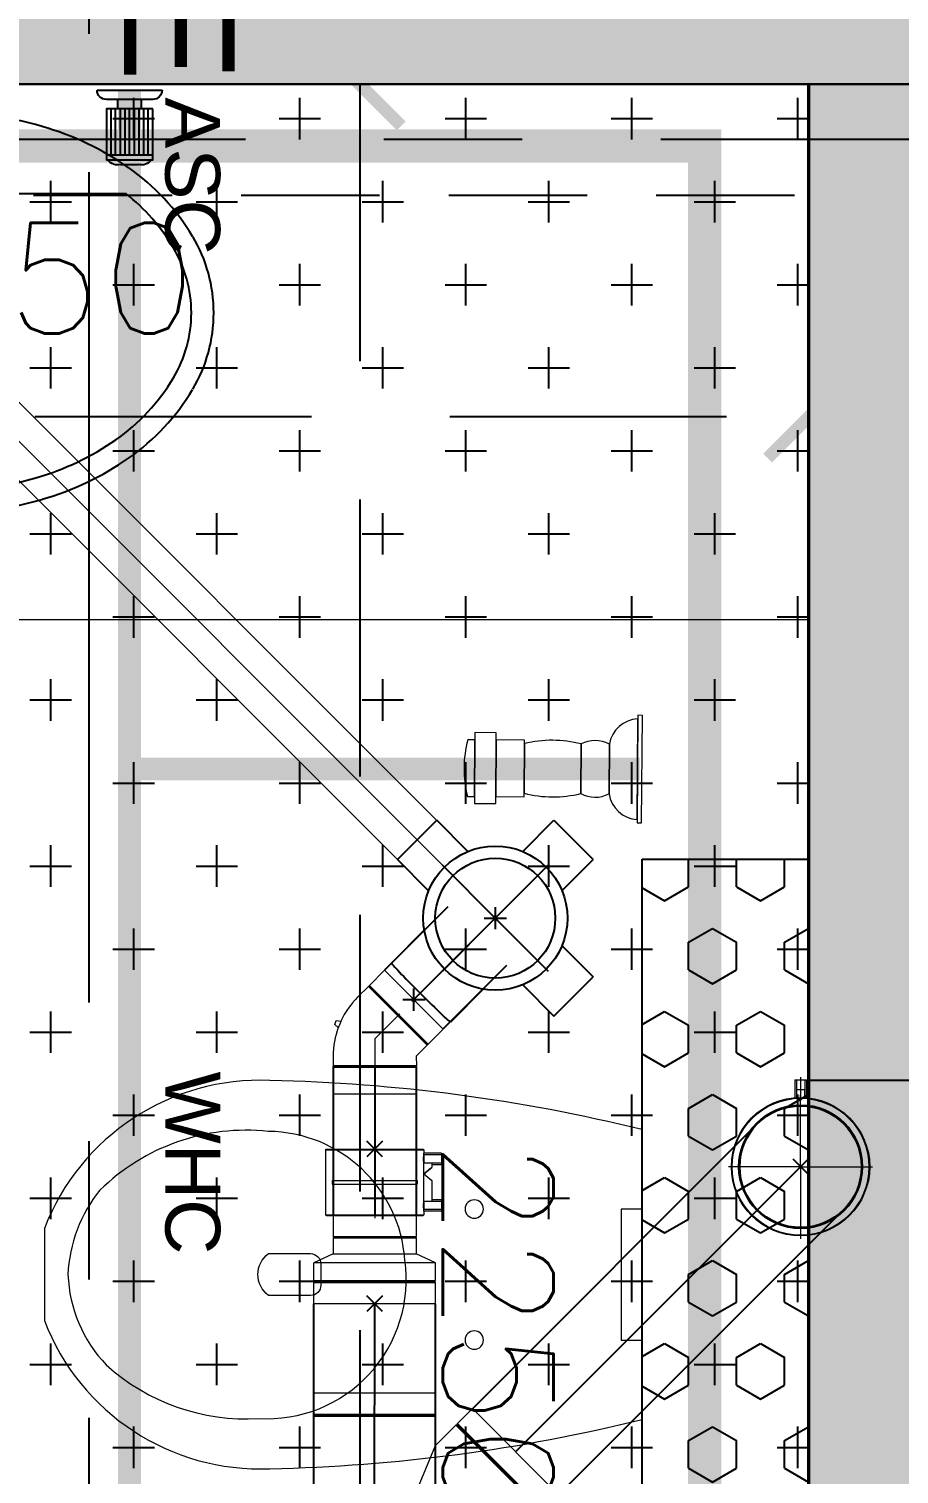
# Model space of a CAD drawing. Header units: millimetres. Extents: x -414464 to 1686, y -90036 to 108605.
# Drawn here: x -115821 to -115034, y -70880 to -69575 of the extents above; entities that cross this region are included whole.
import ezdxf

# ---------------------------------------------------------------- set-up
doc = ezdxf.new("R2010")
doc.units = ezdxf.units.MM
doc.header["$LTSCALE"] = 1000
doc.header["$MEASUREMENT"] = 0
for name, pattern in [('$1$AUDIT_D_120904163729-0', [0]), ('$36$HIDDEN', [0.375, 0.25, -0.125]), ('2BHK-A - FRONT$1$AUDIT_D_120904163729-0', [0]), ('2BHK-A - FRONT$1$HIDDEN', [0.375, 0.25, -0.125]), ('AUDIT_D_120904163729-0', [0]), ('T8(T9 IS SIMILAR) - DIMENSION & TEXTING$1$( Hidden )', [0.375, 0.25, -0.125]), ('T8(T9 IS SIMILAR) - DIMENSION & TEXTING$1$1', [0]), ('T8(T9 IS SIMILAR) - DIMENSION & TEXTING$1$AUDIT_D_120904163729-0', [0]), ('T8(T9 IS SIMILAR) - DIMENSION & TEXTING$1$CENTERX2', [101.6, 63.5, -12.7, 12.7, -12.7]), ('T8(T9 IS SIMILAR) - DIMENSION & TEXTING$1$HIDDEN', [0.375, 0.25, -0.125]), ('T8_REFUGE COLUMNS$1$CENTER2', [1.125, 0.75, -0.125, 0.125, -0.125])]:
    doc.linetypes.add(name, pattern=pattern)
doc.layers.get('0').update_dxf_attribs({"linetype": 'AUDIT_D_120904163729-0'})
for name, color, linetype in [('$0$A-HATCH -160', 251, '$1$AUDIT_D_120904163729-0'), ('$21$A-DIMENSIONS', 2, '$36$HIDDEN'), ('2BHK-A - FRONT$1$$0$LEDGE WALL', 5, 'Continuous'), ('2BHK-A - FRONT$1$A-HATCH -160', 251, '2BHK-A - FRONT$1$AUDIT_D_120904163729-0'), ('2BHK-A - FRONT$1$A-SANITARY', 2, 'Continuous'), ('2BHK-A - FRONT$1$A-TOI SUNK 50MM', 8, 'Continuous'), ('a-rcc', 3, 'Continuous'), ('T8(T9 IS SIMILAR) - DIMENSION & TEXTING$1$A-DIMENSIONS', 2, 'T8(T9 IS SIMILAR) - DIMENSION & TEXTING$1$HIDDEN'), ('T8(T9 IS SIMILAR) - DIMENSION & TEXTING$1$A-FIRE FIGHTING', 7, 'T8(T9 IS SIMILAR) - DIMENSION & TEXTING$1$AUDIT_D_120904163729-0'), ('T8(T9 IS SIMILAR) - DIMENSION & TEXTING$1$A-PLUMBING', 7, 'T8(T9 IS SIMILAR) - DIMENSION & TEXTING$1$AUDIT_D_120904163729-0'), ('T8(T9 IS SIMILAR) - DIMENSION & TEXTING$1$KITCHEN BLOCK', 255, 'Continuous'), ('T8(T9 IS SIMILAR) - DIMENSION & TEXTING$1$pl-110 dia soil pipe', 1, 'Continuous'), ('T8(T9 IS SIMILAR) - DIMENSION & TEXTING$1$pl-110 dia soil pipe1', 1, 'Continuous'), ('T8(T9 IS SIMILAR) - DIMENSION & TEXTING$1$pl-75 dia waste pipe', 3, 'Continuous'), ('T8(T9 IS SIMILAR) - DIMENSION & TEXTING$1$pl-75 dia waste pipe1', 3, 'Continuous'), ('T8(T9 IS SIMILAR) - DIMENSION & TEXTING$1$PL-FITTINGS', 5, 'Continuous'), ('T8(T9 IS SIMILAR) - DIMENSION & TEXTING$1$U-TI-75MM WASTE WATER PIPE', 3, 'Continuous'), ('T8(T9 IS SIMILAR) - DIMENSION & TEXTING$1$U-TI-BOILER', 1, 'T8(T9 IS SIMILAR) - DIMENSION & TEXTING$1$1'), ('T8(T9 IS SIMILAR) - DIMENSION & TEXTING$1$U-TI-TEXT', 7, 'Continuous'), ('T8(T9 IS SIMILAR) - DIMENSION & TEXTING$1$U-TI-WS', 5, 'Continuous'), ('T8(T9 IS SIMILAR)$1$$6$a-beam 2', 50, 'Continuous'), ('T8_REFUGE COLUMNS$1$A-CENTERLINE', 193, 'T8_REFUGE COLUMNS$1$CENTER2'), ('T8_REFUGE COLUMNS$1$A-RCC COLS', 3, 'Continuous'), ('T8_TYPICAL COLUMNS$1$A-RCC COLS', 3, 'Continuous')]:
    doc.layers.add(name, color=color, linetype=linetype)
for name, color, linetype, lineweight in [('2BHK-A - FRONT$1$$0$a-TOI-fixtures', 251, 'Continuous', 0), ('2BHK-A - FRONT$1$a-TOI-fixtures', 251, 'Continuous', 0), ('T8(T9 IS SIMILAR) - DIMENSION & TEXTING$1$furn-1', 7, 'Continuous', 0), ('T8(T9 IS SIMILAR) - DIMENSION & TEXTING$1$pl-50dia waste pipe1', 6, 'Continuous', 0), ('T8(T9 IS SIMILAR) - DIMENSION & TEXTING$1$U-IPD-WS-FIRE', 1, 'Continuous', 40), ('T8(T9 IS SIMILAR) - DIMENSION & TEXTING$1$U-IPD-WS-TEXT', 7, 'Continuous', 0), ('T8(T9 IS SIMILAR)$1$D&W', 8, 'Continuous', 25)]:
    doc.layers.add(name, color=color, linetype=linetype, lineweight=lineweight)
for name, color, linetype, lineweight, true_color in [('T8(T9 IS SIMILAR) - DIMENSION & TEXTING$1$GEB-BEZUG', 2, 'Continuous', 25, 0xffff00), ('T8_REFUGE COLUMNS$1$COL-HATCH', 7, 'Continuous', 25, 0xa3a3a3), ('T8_TYPICAL COLUMNS$1$$0$COL-HATCH', 7, 'Continuous', 25, 0xa3a3a3)]:
    doc.layers.add(name, color=color, linetype=linetype, lineweight=lineweight, true_color=true_color)
doc.styles.add('T8(T9 IS SIMILAR) - DIMENSION & TEXTING$1$arial', font='sanss___.ttf')
doc.styles.add('T8(T9 IS SIMILAR) - DIMENSION & TEXTING$1$Romans 1', font='romans.shx', dxfattribs={"height": 100})
doc.dimstyles.new('T8(T9 IS SIMILAR) - DIMENSION & TEXTING$1$ALPINE S', dxfattribs={"dimscale": 0, "dimtxt": 100, "dimasz": 75, "dimexe": 0, "dimexo": 0, "dimgap": 75, "dimtad": 1, "dimdec": 0, "dimzin": 0, "dimdsep": 46, "dimtxsty": 'T8(T9 IS SIMILAR) - DIMENSION & TEXTING$1$Romans 1', "dimblk": 'T8(T9 IS SIMILAR) - DIMENSION & TEXTING$1$_ArchTick', "dimcen": 0.09, "dimclrd": 256, "dimclre": 256, "dimclrt": 7, "dimadec": 0, "dimazin": 0, "dimtfac": 1, "dimtdec": 0, "dimtofl": 0, "dimtmove": 1, "dimatfit": 0, "dimldrblk": 'T8(T9 IS SIMILAR) - DIMENSION & TEXTING$1$_Open90', "dimfxl": 1, "dimtolj": 1, "dimtzin": 0, "dimarcsym": 0})

# ---------------------------------------------------------------- blocks, each defined once
blk = doc.blocks.new('T8_REFUGE COLUMNS')
at = {"layer": 'T8_REFUGE COLUMNS$1$COL-HATCH', "linetype": 'ByBlock'}
h = blk.add_hatch(color=256, dxfattribs=at)
h.dxf.hatch_style = 1
h.paths.add_polyline_path([(1209602.1, -5723474.9), (1209852.1, -5723474.9), (1209852.1, -5721674.9), (1209602.1, -5721674.9)])
h = blk.add_hatch(color=256, dxfattribs=at)
h.dxf.hatch_style = 1
h.paths.add_polyline_path([(1212262.1, -5721674.9), (1210752.1, -5721674.9), (1210752.1, -5721924.9), (1212262.1, -5721924.9)])
at = {"layer": 'T8_REFUGE COLUMNS$1$A-CENTERLINE'}
for p, q in [((1209902.1, -5728808.5), (1209902.1, -5698573.6)), ((1217431.8, -5722574.9), (1182156.9, -5722574.9))]:
    blk.add_line(p, q, dxfattribs=at)
at = {"layer": 'T8_REFUGE COLUMNS$1$A-RCC COLS', "linetype": 'ByBlock'}
for points in [[(1209602.1, -5723474.9), (1209852.1, -5723474.9), (1209852.1, -5721674.9), (1209602.1, -5721674.9)], [(1212262.1, -5721674.9), (1210752.1, -5721674.9), (1210752.1, -5721924.9), (1212262.1, -5721924.9)]]:
    blk.add_lwpolyline(points, close=True, dxfattribs=at)
blk = doc.blocks.new('T8_TYPICAL COLUMNS')
at = {"layer": 'T8_TYPICAL COLUMNS$1$$0$COL-HATCH', "linetype": 'ByBlock'}
h = blk.add_hatch(color=256, dxfattribs=at)
h.dxf.hatch_style = 1
h.paths.add_polyline_path([(1200282.2, -5721924), (1202692.3, -5721924), (1202692.3, -5721674), (1200282.2, -5721674)])
h.paths.add_polyline_path([(1209852.3, -5721674), (1212262.3, -5721674), (1212262.3, -5721924), (1209852.3, -5721924)])
at = {"layer": 'T8_TYPICAL COLUMNS$1$A-RCC COLS', "linetype": 'ByBlock'}
blk.add_lwpolyline([(1209852.3, -5721674), (1212262.3, -5721674), (1212262.3, -5721924), (1209852.3, -5721924)], close=True, dxfattribs=at)
blk.add_blockref('T8_REFUGE COLUMNS', (0, 0), dxfattribs=at)
blk = doc.blocks.new('2BHK-A - FRONT$1$$0$EWC 1-flat-3')
at = {"layer": '2BHK-A - FRONT$1$$0$a-TOI-fixtures', "ltscale": 1.5}
blk.add_line((130.9, 0), (-130.9, 0), dxfattribs=at)
for points in [[(-130.9, 0, -0.055103), (-175.3, 336.2, -0.321827), (-41.6, 540), (41.6, 540, -0.321827), (175.3, 336.2, -0.055103), (130.9, 0, -27.681239)], [(-13.2, 214.3, -0.391448), (-129.3, 337.7, -0.224585), (-76.1, 489.9, -0.160675), (0, 518.7, -0.183016), (81.6, 484.1, -0.201424), (130, 346.4, -0.474507), (-13.2, 214.3, -2.927417)], [(-9.5, 290.2), (9.5, 290.2, 0.414214), (18.9, 299.7), (18.9, 337.6, 0.5), (-18.9, 337.6), (-18.9, 299.7, 0.414214), (-9.5, 290.2, 0.530498)]]:
    blk.add_lwpolyline(points, format="xyb", dxfattribs=at)
at = {"layer": '2BHK-A - FRONT$1$$0$a-TOI-fixtures'}
blk.add_lwpolyline([(-59.2, 0), (-59.2, 18.9), (59.2, 18.9), (59.2, 0)], close=True, dxfattribs=at)
at = {"layer": '2BHK-A - FRONT$1$$0$a-TOI-fixtures', "ltscale": 1.5}
for centre in [(-59.2, 151.6), (59.2, 151.6)]:
    blk.add_circle(centre, 8.31, dxfattribs=at)
blk = doc.blocks.new('2BHK-A - FRONT$1$WB1')
at = {"layer": '2BHK-A - FRONT$1$A-SANITARY', "color": 0, "ltscale": 1000}
for p, q in [((190074.4, -1779394.5), (190063, -1779507.9)), ((190106.8, -1779394.5), (190119.9, -1779507.9)), ((189917.5, -1779491.7), (190064.6, -1779491.7)), ((190118, -1779491.7), (190265.4, -1779491.7)), ((190061.5, -1779507.9), (190121.4, -1779507.9))]:
    blk.add_line(p, q, dxfattribs=at)
at = {"layer": '2BHK-A - FRONT$1$A-SANITARY', "color": 0}
blk.add_line((190106.8, -1779394.5), (190074.4, -1779394.5), dxfattribs=at)
for centre, major_axis, start_param, end_param in [((190091.4, -1779555.7), (-92.6, 341.5), 6.018375, 6.298924), ((190091.4, -1779555.7), (-92.6, 341.5), 5.737826, 6.018375), ((190067.1, -1779471.3), (-69.6, 256.7), 0.015739, 0.342992), ((190115.8, -1779471.3), (-69.6, 256.7), 5.410573, 5.737826), ((190091.4, -1779555.7), (-87.3, 322), 6.018375, 6.298924), ((190091.4, -1779555.7), (-87.3, 322), 5.737826, 6.018375), ((190067.1, -1779471.3), (-64.3, 237.2), 0.015739, 0.342992), ((190115.8, -1779471.3), (-64.3, 237.2), 5.410573, 5.737826), ((190030, -1779417.8), (-52.6, 193.9), 0.342992, 0.768932), ((190152.9, -1779417.8), (-52.6, 193.9), 4.984633, 5.410573), ((190030, -1779417.8), (-47.3, 174.4), 0.342992, 0.768932), ((190152.9, -1779417.8), (-47.3, 174.4), 4.984633, 5.410573), ((189973.2, -1779384.1), (-35.3, 130.2), 0.768932, 1.305986), ((190209.6, -1779384.1), (-35.3, 130.2), 4.447579, 4.984633), ((189973.2, -1779384.1), (-30, 110.7), 0.768932, 1.305986), ((190209.6, -1779384.1), (-30, 110.7), 4.447579, 4.984633), ((189973.2, -1779384.1), (-35.3, 130.2), 1.305986, 1.84304), ((189973.2, -1779384.1), (-30, 110.7), 1.305986, 1.84304), ((190209.6, -1779384.1), (-30, 110.7), 3.910525, 4.447579), ((190209.6, -1779384.1), (-35.3, 130.2), 3.910525, 4.447579), ((190030, -1779350.3), (-47.3, 174.4), 1.84304, 2.20494), ((190152.9, -1779350.3), (-47.3, 174.4), 3.548625, 3.910525), ((190030, -1779350.3), (-52.6, 193.9), 1.84304, 2.268981), ((190152.9, -1779350.3), (-52.6, 193.9), 3.484585, 3.910525), ((190045.3, -1779507.9), (-4.2, 15.6), 6.018375, 12.30156), ((190137.6, -1779507.9), (-4.2, 15.6), 6.018375, 12.30156), ((190067.1, -1779296.9), (-69.6, 256.7), 2.268981, 2.596234), ((190115.8, -1779296.9), (-69.6, 256.7), 3.157331, 3.484585), ((190091.4, -1779212.5), (-92.6, 341.5), 2.596234, 2.876783), ((190091.4, -1779212.5), (-92.6, 341.5), 2.876783, 3.157331)]:
    blk.add_ellipse(centre, major_axis=major_axis, ratio=1, start_param=start_param, end_param=end_param, dxfattribs=at)
blk = doc.blocks.new('2BHK-A - FRONT')
at = {"layer": '2BHK-A - FRONT$1$A-HATCH -160', "linetype": 'ByBlock'}
h = blk.add_hatch(dxfattribs=at)
h.set_pattern_fill('ANSI32', color=256, scale=150)
h.set_pattern_definition([(45, (0, -0.55), (-39.77475644, 39.77475644), []), (45, (26.517, -0.55), (-39.77475644, 39.77475644), [])])
h.paths.add_polyline_path([(1145269.9, -5728524.2), (1145269.9, -5728684.2), (1144639.8, -5728684.2), (1144639.8, -5726829.5), (1144799.8, -5726829.5), (1144799.8, -5728524.2)])
h.paths.add_polyline_path([(1148934.5, -5727449.8), (1148934.5, -5727609.8), (1147999.5, -5727609.8), (1147999.5, -5727009.5), (1148159.5, -5727009.5), (1148159.5, -5727449.8)])
h.paths.add_polyline_path([(1147999.5, -5728684.2), (1147999.5, -5728524.2), (1147369.9, -5728524.2), (1147369.9, -5728684.2)])
edge = h.paths.add_edge_path()
edge.add_line((1151334.5, -5727449.8), (1151779.5, -5727449.8))
edge.add_line((1151779.5, -5727449.8), (1151779.5, -5727609.8))
edge.add_line((1151704.5, -5727609.8), (1151334.5, -5727609.8))
edge.add_line((1151334.5, -5727609.8), (1151334.5, -5727449.8))
h.paths.add_polyline_path([(1146264.5, -5719573.8), (1146424.5, -5719573.8), (1146424.5, -5719224.6), (1146264.5, -5719224.6)])
h.paths.add_polyline_path([(1145549.4, -5721834.4), (1145788.9, -5721834.4), (1145790, -5721674.6), (1145549.4, -5721674.6)])
h.paths.add_polyline_path([(1145949.5, -5721924.2), (1145949.5, -5722524.6), (1145789.5, -5722524.6), (1145789.5, -5721924.2)])
h.paths.add_polyline_path([(1144599.5, -5721924.6), (1144759.5, -5721924.6), (1144762, -5722524.6), (1144602, -5722524.6)])
h.paths.add_polyline_path([(1144599.5, -5723474.6), (1144599.5, -5723174.6), (1144759.5, -5723174.6), (1144759.5, -5723314.6), (1145789.5, -5723314.6), (1145789.5, -5723174.6), (1145949.5, -5723174.6), (1145949.5, -5723474.2)])
h = blk.add_hatch(dxfattribs=at)
h.set_pattern_fill('HEX', color=256, scale=200)
h.paths.add_polyline_path([(1147499.5, -5722074.9), (1147499.5, -5721924.6), (1147199.7, -5721924.6), (1147199.7, -5721924.6), (1146749.3, -5721924.6), (1146749.3, -5722074.9)])
at = {"layer": '2BHK-A - FRONT$1$A-TOI SUNK 50MM'}
h = blk.add_hatch(dxfattribs=at)
h.set_pattern_fill('CROSS', color=256, scale=300, style=0)
h.set_pattern_definition([(0, (0, -0.9), (75, 75), [37.5, -112.5]), (90, (18.75, -19.65), (-75, 75), [37.5, -112.5])])
h.paths.add_polyline_path([(1142149.5, -5723374.6), (1144599.5, -5723374.6), (1144599.5, -5721924.9), (1142149.5, -5721924.9)])
h.paths.add_polyline_path([(1148199.2, -5723374.6), (1145949.5, -5723374.6), (1145949.5, -5721924.9), (1148199.2, -5721924.9)])
at = {"layer": '2BHK-A - FRONT$1$$0$LEDGE WALL', "linetype": '2BHK-A - FRONT$1$HIDDEN', "ltscale": 0.5}
blk.add_line((1148099.2, -5723374.6), (1148099.2, -5721924.9), dxfattribs=at)
at = {"layer": '2BHK-A - FRONT$1$$0$LEDGE WALL'}
blk.add_lwpolyline([(1147499.5, -5722074.9), (1147499.5, -5721924.6), (1146749.3, -5721924.6), (1146749.3, -5722074.9)], close=True, dxfattribs=at)
at = {"layer": '2BHK-A - FRONT$1$A-TOI SUNK 50MM'}
blk.add_lwpolyline([(1148199.2, -5723374.6), (1145949.5, -5723374.6), (1145949.5, -5721924.9), (1148199.2, -5721924.9)], close=True, dxfattribs=at)
at = {"layer": '2BHK-A - FRONT$1$a-TOI-fixtures'}
blk.add_line((1147715.8, -5723375.9), (1147716, -5721924.9), dxfattribs=at)
at = {"layer": '2BHK-A - FRONT$1$$0$a-TOI-fixtures', "extrusion": (0, 0, -1), "xscale": -1, "zscale": -1, "rotation": 180}
blk.add_blockref('2BHK-A - FRONT$1$$0$EWC 1-flat-3', (-1147124.4, -5722074.9), dxfattribs=at)
at = {"layer": '2BHK-A - FRONT$1$a-TOI-fixtures', "extrusion": (-8.33267e-18, 2.28211e-17, -1), "zscale": -1, "rotation": 270.0082880866066}
blk.add_blockref('2BHK-A - FRONT$1$WB1', (631363.7, -5532366.2, 0), dxfattribs=at)
blk = doc.blocks.new('T8(T9 IS SIMILAR) - DIMENSION & TEXTING$1$_ArchTick')
at = {"color": 0, "linetype": 'ByBlock', "const_width": 0.15}
blk.add_lwpolyline([(-0.5, -0.5), (0.5, 0.5)], dxfattribs=at)
blk = doc.blocks.new('*D1501')
at = {"layer": 'T8(T9 IS SIMILAR) - DIMENSION & TEXTING$1$A-DIMENSIONS', "linetype": 'T8(T9 IS SIMILAR) - DIMENSION & TEXTING$1$HIDDEN', "lineweight": -2, "transparency": 16777216}
for p, q in [((1209852.5, -5721924.4), (1209852.5, -5722330.4)), ((1212102.3, -5721924.4), (1212102.3, -5722330.4))]:
    blk.add_line(p, q, dxfattribs=at)
at = {"layer": 'T8(T9 IS SIMILAR) - DIMENSION & TEXTING$1$A-DIMENSIONS', "lineweight": -2, "transparency": 16777216}
blk.add_line((1209852.5, -5722330.4), (1212102.3, -5722330.4), dxfattribs=at)
at = {"layer": 'T8(T9 IS SIMILAR) - DIMENSION & TEXTING$1$A-DIMENSIONS', "linetype": 'ByBlock', "lineweight": -2, "transparency": 16777216, "xscale": 75, "yscale": 75, "zscale": 75, "rotation": 180}
blk.add_blockref('T8(T9 IS SIMILAR) - DIMENSION & TEXTING$1$_ArchTick', (1209852.5, -5722330.4), dxfattribs=at)
at = {"layer": 'T8(T9 IS SIMILAR) - DIMENSION & TEXTING$1$A-DIMENSIONS', "linetype": 'ByBlock', "lineweight": -2, "transparency": 16777216, "xscale": 75, "yscale": 75, "zscale": 75}
blk.add_blockref('T8(T9 IS SIMILAR) - DIMENSION & TEXTING$1$_ArchTick', (1212102.3, -5722330.4), dxfattribs=at)
at = {"layer": 'T8(T9 IS SIMILAR) - DIMENSION & TEXTING$1$A-DIMENSIONS', "color": 7, "linetype": 'ByBlock', "transparency": 16777216, "insert": (1210977.4, -5722205.4), "char_height": 100, "attachment_point": 5, "style": 'T8(T9 IS SIMILAR) - DIMENSION & TEXTING$1$Romans 1'}
blk.add_mtext('\\A1;2250', dxfattribs=at)
blk = doc.blocks.new('T8(T9 IS SIMILAR) - DIMENSION & TEXTING$1$_Open90')
at = {"color": 0, "linetype": 'ByBlock', "lineweight": -2}
for p, q in [((-0.5, 0.5), (0, 0)), ((0, 0), (-1, 0)), ((0, 0), (-0.5, -0.5))]:
    blk.add_line(p, q, dxfattribs=at)
blk = doc.blocks.new('*D1502')
at = {"layer": 'T8(T9 IS SIMILAR) - DIMENSION & TEXTING$1$A-DIMENSIONS', "lineweight": -2, "transparency": 16777216}
blk.add_line((1210152.6, -5723374), (1210152.6, -5721924.4), dxfattribs=at)
at = {"layer": 'T8(T9 IS SIMILAR) - DIMENSION & TEXTING$1$A-DIMENSIONS', "linetype": 'ByBlock', "lineweight": -2, "transparency": 16777216, "xscale": 75, "yscale": 75, "zscale": 75}
for p, rotation in [((1210152.6, -5721924.4), 90), ((1210152.6, -5723374), 270)]:
    blk.add_blockref('T8(T9 IS SIMILAR) - DIMENSION & TEXTING$1$_ArchTick', p, dxfattribs=dict(at, rotation=rotation))
at = {"layer": 'T8(T9 IS SIMILAR) - DIMENSION & TEXTING$1$A-DIMENSIONS', "color": 7, "linetype": 'ByBlock', "transparency": 16777216, "insert": (1210027.6, -5722649.2), "char_height": 100, "attachment_point": 5, "rotation": 90, "style": 'T8(T9 IS SIMILAR) - DIMENSION & TEXTING$1$Romans 1'}
blk.add_mtext('\\A1;1450', dxfattribs=at)
blk = doc.blocks.new('T8(T9 IS SIMILAR) - DIMENSION & TEXTING$1$A$C7A147FD6')
at = {"layer": 'T8(T9 IS SIMILAR) - DIMENSION & TEXTING$1$U-IPD-WS-FIRE', "color": 223, "linetype": 'T8(T9 IS SIMILAR) - DIMENSION & TEXTING$1$( Hidden )', "ltscale": 2, "true_color": 0xbd59b9, "const_width": 30, "elevation": -0.6}
blk.add_lwpolyline([(3873.7, -6644.8), (2455.9, -6644.8), (2455.9, -7348.4), (2086, -7348.4), (2086, -8112.8), (1837.2, -8112.1)], dxfattribs=at)
at = {"layer": 'T8(T9 IS SIMILAR) - DIMENSION & TEXTING$1$U-IPD-WS-TEXT', "insert": (2397.4, -7069.4, -1), "char_height": 100, "attachment_point": 3, "rotation": 0.0001, "style": 'T8(T9 IS SIMILAR) - DIMENSION & TEXTING$1$arial'}
blk.add_mtext_dynamic_manual_height_columns('50MM%%C SLEEVE', width=1876.047, gutter_width=0.75, heights=[0], dxfattribs=at)
blk = doc.blocks.new('T8(T9 IS SIMILAR) - DIMENSION & TEXTING$1$Einfügepunkt')
at = {"layer": 'T8(T9 IS SIMILAR) - DIMENSION & TEXTING$1$GEB-BEZUG'}
for p, q in [((-7.1, -7.1), (7.1, 7.1)), ((-7.1, 7.1), (7.1, -7.1))]:
    blk.add_line(p, q, dxfattribs=at)
blk = doc.blocks.new('T8(T9 IS SIMILAR) - DIMENSION & TEXTING$1$388.001.00.1_G')
at = {"layer": 'T8(T9 IS SIMILAR) - DIMENSION & TEXTING$1$U-TI-75MM WASTE WATER PIPE', "ltscale": 5}
for p, q in [((-25.1, 60.1), (-25.1, 100)), ((-25.1, 100), (25.1, 100)), ((25.1, 60.1), (25.1, 100)), ((0, 0), (0, 67.6)), ((-60.1, 25.1), (-100, 25.1)), ((-100, -25.1), (-100, 25.1)), ((60.1, 25.1), (100, 25.1)), ((100, -25.1), (100, 25.1)), ((0, 0), (-67.6, 0)), ((0, 0), (0, 2.5)), ((0, 0), (0, -67.6)), ((0, 0), (67.6, 0)), ((0, 0), (-2.5, 0)), ((0, 0), (0, -2.5)), ((0, 0), (2.5, 0)), ((-60.1, -25.1), (-100, -25.1)), ((60.1, -25.1), (100, -25.1)), ((-37.7, -53.1), (-37.7, -95)), ((37.7, -53.1), (37.7, -95))]:
    blk.add_line(p, q, dxfattribs=at)
for radius in [65.1, 54.2]:
    blk.add_circle((0, 0), radius, dxfattribs=at)
blk.add_ellipse((0, -95), major_axis=(37.7, 0), ratio=0.026177, start_param=3.141593, end_param=6.283185, dxfattribs=at)
blk.add_blockref('T8(T9 IS SIMILAR) - DIMENSION & TEXTING$1$Einfügepunkt', (0, 0), dxfattribs=at)
blk = doc.blocks.new('T8(T9 IS SIMILAR) - DIMENSION & TEXTING$1$367.771.16.1_L')
at = {"lineweight": 13, "ltscale": 25}
for p, q in [((-5.2, 78.5), (-5.2, 62.3)), ((-5.2, 78.5), (5.2, 78.5)), ((-3.7, 78.5), (-3.7, 62.4)), ((0, 81), (0, 78.5)), ((0, 78.5), (0, 62.3)), ((3.7, 78.5), (3.7, 62.4)), ((5.2, 78.5), (5.2, 62.3)), ((3.8, 69.5), (-3.7, 69.5)), ((-3.7, 69.5), (-3.7, 62.4)), ((3.8, 62.4), (3.8, 69.5)), ((0, 0), (0, 65)), ((0, 62.3), (0, 59.8)), ((0, 0), (-65, 0)), ((0, 0), (0, -65)), ((0, 0), (65, 0))]:
    blk.add_line(p, q, dxfattribs=at)
for radius in [62.5, 61.8, 56, 55]:
    blk.add_circle((0, 0), radius, dxfattribs=at)
blk.add_blockref('T8(T9 IS SIMILAR) - DIMENSION & TEXTING$1$Einfügepunkt', (0, 0), dxfattribs=at)
blk = doc.blocks.new('T8(T9 IS SIMILAR) - DIMENSION & TEXTING$1$367.135.16.1_A')
at = {"lineweight": 13, "ltscale": 25}
for p, q in [((-55, 251.1), (-55, 270)), ((-55, 270), (55, 270)), ((55, 251.1), (55, 270)), ((-166.2, 178.4), (-88.4, 256.2)), ((-88.4, 256.2), (-75, 242.8)), ((-53.9, 250), (-55, 251.1)), ((55, 251.1), (-55, 251.1)), ((-53.9, 250), (-55, 248.9)), ((-55, 222.8), (-55, 248.9)), ((-55, 248.9), (55, 248.9)), ((53.9, 250), (-53.9, 250)), ((53.9, 250), (55, 251.1)), ((53.9, 250), (55, 248.9)), ((55, 56.1), (55, 248.9)), ((-75, 242.8), (-152.8, 165)), ((-151.3, 163.5), (-73.5, 241.3)), ((-75, 241.3), (-151.3, 165)), ((-75, 241.3), (-75, 242.8)), ((-75, 241.3), (-73.5, 241.3)), ((-73.5, 241.3), (-55, 222.8)), ((0, 90), (-55, 222.8)), ((-166.2, 178.4), (-152.8, 165)), ((-151.3, 165), (-152.8, 165)), ((-151.3, 165), (-151.3, 163.5)), ((-151.3, 163.5), (-55, 67.2)), ((-55, 67.2), (0, 90)), ((-55, 56.1), (-55, 67.2)), ((-53.9, 55), (-55, 56.1)), ((55, 56.1), (-55, 56.1)), ((-53.9, 55), (-55, 53.9)), ((-55, 0), (-55, 53.9)), ((-55, 53.9), (55, 53.9)), ((-53.9, 55), (53.9, 55)), ((53.9, 55), (55, 56.1)), ((53.9, 55), (55, 53.9)), ((55, 0), (55, 53.9)), ((-55, 0), (55, 0))]:
    blk.add_line(p, q, dxfattribs=at)
blk.add_blockref('T8(T9 IS SIMILAR) - DIMENSION & TEXTING$1$Einfügepunkt', (0, 0), dxfattribs=at)
blk = doc.blocks.new('T8(T9 IS SIMILAR) - DIMENSION & TEXTING$1$367.576.16.1_L')
at = {"lineweight": 13, "ltscale": 25}
for p, q in [((-37.5, 80), (-37.5, 60.75)), ((-37.5, 80), (37.5, 80)), ((37.5, 80), (37.5, 60.75)), ((-36.75, 60), (-37.5, 60.75)), ((37.5, 60.75), (-37.5, 60.75)), ((-36.75, 60), (-37.5, 59.25)), ((-37.5, 59.25), (-37.5, 45)), ((-37.5, 59.25), (37.5, 59.25)), ((36.75, 60), (-36.75, 60)), ((36.75, 60), (37.5, 60.75)), ((36.75, 60), (37.5, 59.25)), ((37.5, 59.25), (37.5, 45)), ((-55, 37), (-37.5, 45)), ((37.5, 45), (-37.5, 45)), ((37.5, 45), (55, 37)), ((-55, 21.1), (-55, 37)), ((-55, 37), (55, 37)), ((55, 21.1), (55, 37)), ((-53.9, 20), (-55, 21.1)), ((55, 21.1), (-55, 21.1)), ((-53.9, 20), (-55, 18.9)), ((-55, 0), (-55, 18.9)), ((-55, 18.9), (55, 18.9)), ((53.9, 20), (-53.9, 20)), ((53.9, 20), (55, 21.1)), ((53.9, 20), (55, 18.9)), ((55, 0), (55, 18.9)), ((-55, 0), (55, 0))]:
    blk.add_line(p, q, dxfattribs=at)
blk.add_blockref('T8(T9 IS SIMILAR) - DIMENSION & TEXTING$1$Einfügepunkt', (0, 0), dxfattribs=at)
blk = doc.blocks.new('T8(T9 IS SIMILAR) - DIMENSION & TEXTING$1$365.045.16.1_A')
at = {"lineweight": 13, "ltscale": 25}
for p, q in [((-61.9, 8.8), (-8.8, 61.9)), ((8.3, 44.7), (-8.8, 61.9)), ((8.3, 44.7), (-44.7, -8.3)), ((-43.7, -9.4), (9.4, 43.7)), ((8.3, 43.7), (-43.7, -8.3)), ((8.3, 43.7), (8.3, 44.7)), ((8.3, 43.7), (9.4, 43.7)), ((15.5, 37.5), (9.4, 43.7)), ((-17.1, 17.1), (-18.9, 18.9)), ((0, 0), (-17.1, 17.1)), ((34.7, 16.5), (30.6, 16)), ((34.7, 16.5), (36.3, 12.9)), ((-44.7, -8.3), (-61.9, 8.8)), ((-9.2, 9.2), (-11, 11)), ((0, -15.5), (0, 0)), ((36.3, 12.9), (32.9, 10.3)), ((-43.7, -8.3), (-44.7, -8.3)), ((-43.7, -8.3), (-43.7, -9.4)), ((-37.5, -15.5), (-43.7, -9.4)), ((-37.5, -29.3), (-37.5, -15.5)), ((0, -29.3), (0, -15.5)), ((37.5, -29.3), (37.5, -15.5)), ((-36.7, -30), (-37.5, -29.3)), ((37.5, -29.3), (-37.5, -29.3)), ((-36.7, -30), (-37.5, -30.7)), ((-37.5, -50), (-37.5, -30.7)), ((-37.5, -30.7), (37.5, -30.7)), ((-36.7, -30), (36.8, -30)), ((0, -31.8), (0, -29.3)), ((36.8, -30), (37.5, -29.3)), ((36.8, -30), (37.5, -30.7)), ((37.5, -50), (37.5, -30.7)), ((-37.5, -50), (37.5, -50)), ((0, -50), (-2.5, -50)), ((0, -50), (0, -47.5)), ((0, -50), (0, -52.5)), ((0, -50), (2.5, -50))]:
    blk.add_line(p, q, dxfattribs=at)
for start, end in [(24.8604, 45), (0, 20.1396)]:
    blk.add_arc((-37.5, -15.5), 75, start, end, dxfattribs=at)
blk.add_open_spline([(32.9, 10.3), (32.9, 10.3), (32.9, 10.3), (32.8, 10.5), (32.8, 10.6), (32.6, 11), (32.4, 11.3), (32.2, 11.9), (32.1, 12.1), (31.9, 12.6), (31.8, 12.8), (31.6, 13.2), (31.6, 13.4), (31.4, 13.8), (31.3, 14), (31.1, 14.6), (31, 14.9), (30.8, 15.4), (30.7, 15.6), (30.6, 15.9), (30.6, 16), (30.6, 16)], degree=3, knots=[-0.9758327, -0.9758327, -0.9758327, -0.9758327, -0.8930469, -0.8930469, -0.7796093, -0.7796093, -0.6561479, -0.6561479, -0.5667077, -0.5667077, -0.5007206, -0.5007206, -0.4380575, -0.4380575, -0.3616519, -0.3616519, -0.247098, -0.247098, -0.1245121, -0.1245121, 0, 0, 0, 0], dxfattribs=at)
blk.add_blockref('T8(T9 IS SIMILAR) - DIMENSION & TEXTING$1$Einfügepunkt', (0, -50), dxfattribs=at)
blk = doc.blocks.new('T8(T9 IS SIMILAR) - DIMENSION & TEXTING$1$365.771.16.1_A')
at = {"lineweight": 13, "ltscale": 25}
for p, q in [((-60.5, 56.2), (-44.5, 56.2)), ((-60.5, 45.8), (-60.5, 56.2)), ((-60.5, 54.7), (-44.5, 54.7)), ((-43.8, 60), (-44.5, 59.3)), ((-44.5, 56.2), (-44.5, 59.3)), ((44.5, 59.3), (-44.5, 59.3)), ((-44.5, 47.3), (-44.5, 54.7)), ((43.8, 60), (-43.8, 60)), ((-37.5, 31.7), (-37.5, 60)), ((0, 60), (0, 62.5)), ((0, 60), (0, 57.5)), ((0, 30.8), (0, 57.5)), ((37.5, 31.7), (37.5, 60)), ((43.8, 60), (44.5, 59.3)), ((44.5, 0.7), (44.5, 59.3)), ((-60.5, 47.3), (-44.5, 47.3)), ((-60.5, 45.8), (-51.5, 45.8)), ((-51.5, 47.4), (-44.3, 47.4)), ((-51.5, 28.4), (-51.5, 47.4)), ((-44.3, 47.4), (-44.3, 22.4)), ((-51.5, 28.3), (-51.5, 28.4)), ((-44.5, 22.4), (-51.5, 28.3)), ((-38.5, 28.3), (-38.5, 31.7)), ((38.5, 31.7), (-38.5, 31.7)), ((38.5, 28.3), (-38.5, 28.3)), ((-37.5, 0), (-37.5, 28.3)), ((0, 28.3), (0, 30.8)), ((0, 28.3), (0, 25.8)), ((37.5, 0), (37.5, 28.3)), ((38.5, 28.3), (38.5, 31.7)), ((-60.5, 14.2), (-51.5, 14.2)), ((-60.5, 3.8), (-60.5, 14.2)), ((-44.5, 22.4), (-51.5, 16.6)), ((-51.5, 16.5), (-51.5, 16.6)), ((-51.5, 12.6), (-51.5, 16.5)), ((-44.5, 22.4), (-44.3, 22.4)), ((-44.3, 22.4), (-44.3, 12.6)), ((0, 2.5), (0, 25.8)), ((-60.5, 12.7), (-44.5, 12.7)), ((-60.5, 5.3), (-44.5, 5.3)), ((-60.5, 3.8), (-44.5, 3.8)), ((-44.3, 12.6), (-51.5, 12.6)), ((-44.5, 5.3), (-44.5, 12.7)), ((-44.5, 0.7), (-44.5, 3.8)), ((-43.8, 0), (-44.5, 0.7)), ((44.5, 0.7), (-44.5, 0.7)), ((43.8, 0), (-43.8, 0)), ((0, 0), (0, 2.5)), ((0, 0), (0, -2.5)), ((43.8, 0), (44.5, 0.7))]:
    blk.add_line(p, q, dxfattribs=at)
at = {"lineweight": 13, "ltscale": 25, "flags": 128}
for points in [[(-44.5, 56.2), (-44.5, 56.2), (-44.5, 56.1), (-44.5, 56), (-44.5, 55.8), (-44.4, 55.6), (-44.4, 55.3), (-44.4, 55), (-44.3, 54.7), (-44.3, 54.3), (-44.3, 53.9), (-44.3, 53.5), (-44.2, 53), (-44.2, 52.6), (-44.2, 52.1), (-44.2, 51.6), (-44.2, 51.1), (-44.2, 50.6), (-44.2, 50.1), (-44.2, 49.6), (-44.2, 49.1), (-44.3, 48.6), (-44.3, 48.2), (-44.3, 47.8), (-44.3, 47.4)], [(-44.5, 47.3), (-44.5, 47.3), (-44.5, 47.4), (-44.5, 47.6), (-44.5, 47.8), (-44.4, 48.1), (-44.4, 48.4), (-44.4, 48.7), (-44.4, 49.1), (-44.4, 49.6), (-44.4, 50.1), (-44.3, 50.5), (-44.3, 51), (-44.3, 51.5), (-44.4, 51.9), (-44.4, 52.4), (-44.4, 52.9), (-44.4, 53.3), (-44.4, 53.6), (-44.4, 53.9), (-44.5, 54.2), (-44.5, 54.4), (-44.5, 54.6), (-44.5, 54.7), (-44.5, 54.7)], [(-51.5, 28.4), (-51.2, 28.2), (-50.9, 27.9), (-50.5, 27.6), (-50.2, 27.4), (-49.9, 27.1), (-49.6, 26.9), (-49.3, 26.6), (-49, 26.3), (-48.7, 26.1), (-48.4, 25.8), (-48.1, 25.6), (-47.8, 25.3), (-47.5, 25.1), (-47.2, 24.8), (-46.9, 24.6), (-46.6, 24.3), (-46.3, 24.1), (-46, 23.9), (-45.7, 23.6), (-45.5, 23.4), (-45.2, 23.1), (-44.9, 22.9), (-44.6, 22.7), (-44.3, 22.4)], [(-44.3, 22.4), (-44.6, 22.2), (-44.9, 22), (-45.2, 21.7), (-45.5, 21.5), (-45.7, 21.3), (-46, 21), (-46.3, 20.8), (-46.6, 20.5), (-46.9, 20.3), (-47.2, 20.1), (-47.5, 19.8), (-47.8, 19.6), (-48.1, 19.3), (-48.4, 19.1), (-48.7, 18.8), (-49, 18.6), (-49.3, 18.3), (-49.6, 18), (-49.9, 17.8), (-50.2, 17.5), (-50.5, 17.3), (-50.9, 17), (-51.2, 16.7), (-51.5, 16.5)], [(-44.5, 5.3), (-44.5, 5.3), (-44.5, 5.4), (-44.5, 5.6), (-44.5, 5.8), (-44.4, 6.1), (-44.4, 6.4), (-44.4, 6.7), (-44.4, 7.1), (-44.4, 7.6), (-44.4, 8.1), (-44.3, 8.5), (-44.3, 9), (-44.3, 9.5), (-44.4, 9.9), (-44.4, 10.4), (-44.4, 10.9), (-44.4, 11.3), (-44.4, 11.6), (-44.4, 11.9), (-44.5, 12.2), (-44.5, 12.4), (-44.5, 12.6), (-44.5, 12.7), (-44.5, 12.7)], [(-44.3, 12.6), (-44.3, 12.2), (-44.3, 11.8), (-44.3, 11.4), (-44.2, 10.9), (-44.2, 10.4), (-44.2, 9.9), (-44.2, 9.4), (-44.2, 8.9), (-44.2, 8.4), (-44.2, 7.9), (-44.2, 7.4), (-44.2, 7), (-44.3, 6.5), (-44.3, 6.1), (-44.3, 5.7), (-44.3, 5.3), (-44.4, 5), (-44.4, 4.7), (-44.4, 4.4), (-44.5, 4.2), (-44.5, 4), (-44.5, 3.9), (-44.5, 3.8), (-44.5, 3.8)]]:
    blk.add_lwpolyline(points, dxfattribs=at)
at = {"lineweight": 13, "ltscale": 25}
blk.add_blockref('T8(T9 IS SIMILAR) - DIMENSION & TEXTING$1$Einfügepunkt', (0, 0), dxfattribs=at)
blk = doc.blocks.new('T8(T9 IS SIMILAR) - DIMENSION & TEXTING$1$ASC')
at = {"layer": 'T8(T9 IS SIMILAR) - DIMENSION & TEXTING$1$U-TI-BOILER'}
for points in [[(631187.54, 41364.6471), (631187.5537, 41364.6471)], [(631187.5649, 41364.6039), (631187.5289, 41364.6039), (631187.5289, 41364.6399), (631187.5289, 41364.6435), (631187.5649, 41364.6435), (631187.5649, 41364.6039)], [(631187.5649, 41364.6399), (631187.5289, 41364.6399)], [(631187.5325, 41364.6039), (631187.5325, 41364.6399)], [(631187.5361, 41364.6399), (631187.5361, 41364.6039)], [(631187.5397, 41364.6039), (631187.5397, 41364.6399)], [(631187.5433, 41364.6039), (631187.5433, 41364.6399)], [(631187.5469, 41364.6399), (631187.5469, 41364.6039)], [(631187.5505, 41364.6039), (631187.5505, 41364.6399)], [(631187.5541, 41364.6039), (631187.5541, 41364.6399)], [(631187.5577, 41364.6039), (631187.5577, 41364.6399)], [(631187.5613, 41364.6399), (631187.5613, 41364.6039)], [(631187.5379, 41364.6039), (631187.5379, 41364.5967)], [(631187.5559, 41364.5967), (631187.5559, 41364.6039)], [(631187.5649, 41364.5967), (631187.5289, 41364.5967)], [(631187.5217, 41364.5895), (631187.5721, 41364.5895)]]:
    blk.add_lwpolyline(points, dxfattribs=at)
for centre, radius, start, end in [((631187.5374, 41364.6384), 0.00911, 72.8198, 145.9406), ((631187.5563, 41364.6384), 0.00911, 34.0594, 107.1803), ((631187.5289, 41364.5895), 0.0072, 90, 180), ((631187.5649, 41364.5895), 0.0072, 0, 90)]:
    blk.add_arc(centre, radius, start, end, dxfattribs=at)
blk = doc.blocks.new('T8(T9 IS SIMILAR) - DIMENSION & TEXTING$1$TT')
at = {"layer": 'T8(T9 IS SIMILAR) - DIMENSION & TEXTING$1$furn-1', "color": 7}
for points in [[(107723.97348, -2189.22261), (107723.97349, -2189.22673), (107723.9407, -2189.22681), (107723.94069, -2189.2227, -0.125089)], [(107723.97153, -2189.25543, -0.124286), (107723.97162, -2189.28824), (107723.94291, -2189.28832, -0.124286), (107723.94282, -2189.25551)], [(107723.97162, -2189.28824, -0.25), (107723.97166, -2189.30465), (107723.94295, -2189.30473, -0.25), (107723.94291, -2189.28832)], [(107723.97166, -2189.30465, -0.353887), (107723.98647, -2189.32102), (107723.92823, -2189.32117, -0.353887), (107723.94295, -2189.30473)]]:
    blk.add_lwpolyline(points, format="xyb", close=True, dxfattribs=at)
for points in [[(107723.9776, -2189.22671), (107723.97764, -2189.23902), (107723.97352, -2189.23903), (107723.94073, -2189.23912), (107723.93662, -2189.23913), (107723.93659, -2189.22683)], [(107723.97352, -2189.23903), (107723.97357, -2189.25542), (107723.94078, -2189.25551), (107723.94073, -2189.23912)], [(107723.98848, -2189.32101), (107723.98847, -2189.32361), (107723.92619, -2189.32378), (107723.92618, -2189.32118)]]:
    blk.add_lwpolyline(points, close=True, dxfattribs=at)
blk = doc.blocks.new('T8(T9 IS SIMILAR) - DIMENSION & TEXTING$1$A$C77D62699')
at = {"layer": 'T8(T9 IS SIMILAR) - DIMENSION & TEXTING$1$pl-110 dia soil pipe1'}
for p, q in [((3674, -8276.8, 0.9), (3416.6, -8019.2, 0.9)), ((3596.2, -8354.5, 0.9), (3338.8, -8097, 0.9)), ((4870.2, -8388.3, 0), (3501.4, -8387.9, 0)), ((4870.2, -8498.3, 0), (3501.4, -8497.9, 0))]:
    blk.add_line(p, q, dxfattribs=at)
at = {"layer": 'T8(T9 IS SIMILAR) - DIMENSION & TEXTING$1$pl-110 dia soil pipe1', "color": 12, "linetype": 'T8(T9 IS SIMILAR) - DIMENSION & TEXTING$1$CENTERX2'}
for p, q in [((3635.1, -8315.7, 0.9), (3377.7, -8058.1, 0.9)), ((4870.2, -8443.3, 0), (3501.4, -8442.9, 0))]:
    blk.add_line(p, q, dxfattribs=at)
at = {"layer": 'T8(T9 IS SIMILAR) - DIMENSION & TEXTING$1$pl-110 dia soil pipe1', "ltscale": 0.1}
blk.add_circle((3377.7, -8058.1, 0.9), 55, dxfattribs=at)
at = {"layer": 'T8(T9 IS SIMILAR) - DIMENSION & TEXTING$1$pl-50dia waste pipe1', "color": 12, "linetype": 'T8(T9 IS SIMILAR) - DIMENSION & TEXTING$1$CENTERX2'}
blk.add_line((2617.7, -8869.3, 0.6), (3108.2, -8378.9, 0.6), dxfattribs=at)
at = {"layer": 'T8(T9 IS SIMILAR) - DIMENSION & TEXTING$1$pl-50dia waste pipe1'}
for p, q in [((2600.1, -8851.6, 0.6), (3064.8, -8386.9, 0.6)), ((2635.4, -8887, 0.6), (3100.3, -8422.3, 0.6))]:
    blk.add_line(p, q, dxfattribs=at)
at = {"layer": 'T8(T9 IS SIMILAR) - DIMENSION & TEXTING$1$pl-75 dia waste pipe1'}
for p, q in [((3196.1, -8323.8, 0.8), (3253.3, -8381, 0.8)), ((3143.1, -8376.8, 0.8), (3200.3, -8434, 0.8)), ((3287.2, -8405.4, -10.5), (3421.4, -8405.4, -10.5)), ((3287.2, -8480.4, -10.5), (3421.4, -8480.4, -10.5))]:
    blk.add_line(p, q, dxfattribs=at)
at = {"layer": 'T8(T9 IS SIMILAR) - DIMENSION & TEXTING$1$pl-75 dia waste pipe1', "color": 12, "linetype": 'T8(T9 IS SIMILAR) - DIMENSION & TEXTING$1$CENTERX2'}
for p, q in [((3169.6, -8350.3, 0.8), (3226.8, -8407.5, 0.8)), ((3287.2, -8442.9, -10.5), (3421.4, -8442.9, -10.5))]:
    blk.add_line(p, q, dxfattribs=at)
at = {"layer": 'T8(T9 IS SIMILAR) - DIMENSION & TEXTING$1$U-TI-WS', "lineweight": 40, "ltscale": 0.01, "const_width": 20.5}
blk.add_lwpolyline([(3018.6, -8203.4), (3018.6, -8664.4)], dxfattribs=at)
at = {"layer": 'T8(T9 IS SIMILAR) - DIMENSION & TEXTING$1$U-TI-WS', "lineweight": 40, "ltscale": 0.01, "const_width": 20.5, "elevation": 0}
blk.add_lwpolyline([(2405.4, -8664.4), (5092.9, -8664.4)], dxfattribs=at)
at = {"layer": 'T8(T9 IS SIMILAR) - DIMENSION & TEXTING$1$furn-1', "xscale": -1559.587183977623, "yscale": 1559.587183977623, "zscale": 1559.587183977623, "rotation": 179.775067412385}
blk.add_blockref('T8(T9 IS SIMILAR) - DIMENSION & TEXTING$1$TT', (-168013994.4, -2763061.9), dxfattribs=at)
at = {"layer": 'T8(T9 IS SIMILAR) - DIMENSION & TEXTING$1$KITCHEN BLOCK', "xscale": -1164.279916331981, "yscale": 1164.279916331981, "zscale": 1164.279916331981, "rotation": 270.0030675117133}
blk.add_blockref('T8(T9 IS SIMILAR) - DIMENSION & TEXTING$1$ASC', (-48118211.2, -734890226, 0), dxfattribs=at)
at = {"layer": 'T8(T9 IS SIMILAR) - DIMENSION & TEXTING$1$pl-110 dia soil pipe', "ltscale": 0.1}
for name, p, xscale, yscale, zscale, rotation in [('T8(T9 IS SIMILAR) - DIMENSION & TEXTING$1$367.771.16.1_L', (3377.7, -8058.1, 0.9), 1.000020158935082, 1.000020158935082, 1.000020158935082, 90), ('T8(T9 IS SIMILAR) - DIMENSION & TEXTING$1$367.135.16.1_A', (3852.3, -8443, 0), -1.00002015893508, 1.00002015893508, 1.00002015893508, 89.99952521063042)]:
    blk.add_blockref(name, p, dxfattribs=dict(at, xscale=xscale, yscale=yscale, zscale=zscale, rotation=rotation))
at = {"layer": 'T8(T9 IS SIMILAR) - DIMENSION & TEXTING$1$pl-75 dia waste pipe', "ltscale": 0.1, "xscale": 1.000020158935082, "yscale": 1.000020158935082, "zscale": 1.000020158935082, "rotation": 225.0000000000001}
blk.add_blockref('T8(T9 IS SIMILAR) - DIMENSION & TEXTING$1$365.045.16.1_A', (3262.2, -8442.8, 0), dxfattribs=at)
at = {"layer": 'T8(T9 IS SIMILAR) - DIMENSION & TEXTING$1$pl-75 dia waste pipe', "yscale": 1.000020158935082, "zscale": 1.000020158935082}
for name, p, xscale, rotation in [('T8(T9 IS SIMILAR) - DIMENSION & TEXTING$1$365.771.16.1_A', (3361.7, -8442.9, 0), 1.000020158935082, 270), ('T8(T9 IS SIMILAR) - DIMENSION & TEXTING$1$367.576.16.1_L', (3501.4, -8442.9, -10.5), -1.000020158935082, 90)]:
    blk.add_blockref(name, p, dxfattribs=dict(at, xscale=xscale, rotation=rotation))
at = {"layer": 'T8(T9 IS SIMILAR) - DIMENSION & TEXTING$1$PL-FITTINGS', "xscale": 1.000020158935082, "yscale": 1.000020158935082, "zscale": 1.000020158935082, "rotation": 45.00000000000014}
blk.add_blockref('T8(T9 IS SIMILAR) - DIMENSION & TEXTING$1$388.001.00.1_G', (3153.2, -8333.9, 0.6), dxfattribs=at)
at = {"layer": 'T8(T9 IS SIMILAR) - DIMENSION & TEXTING$1$U-TI-TEXT', "style": 'T8(T9 IS SIMILAR) - DIMENSION & TEXTING$1$arial'}
for s, p in [('ASC', (2411.9, -8632.1, 0.8)), ('WHC', (3291.7, -8632, 0.8))]:
    blk.add_text(s, height=49.53, rotation=359.9999, dxfattribs=at).set_placement(p)
blk = doc.blocks.new('T8(T9 IS SIMILAR) - DIMENSION & TEXTING')
at = {"layer": 'T8(T9 IS SIMILAR) - DIMENSION & TEXTING$1$A-PLUMBING', "linetype": 'ByBlock'}
blk.add_blockref('T8(T9 IS SIMILAR) - DIMENSION & TEXTING$1$A$C77D62699', (1207452.3, -5713874), dxfattribs=at)
at = {"layer": 'T8(T9 IS SIMILAR) - DIMENSION & TEXTING$1$A-FIRE FIGHTING', "linetype": 'ByBlock'}
blk.add_blockref('T8(T9 IS SIMILAR) - DIMENSION & TEXTING$1$A$C7A147FD6', (1207452.3, -5715374), dxfattribs=at)
at = {"layer": 'T8(T9 IS SIMILAR) - DIMENSION & TEXTING$1$A-DIMENSIONS', "linetype": 'ByBlock'}
dim = blk.add_linear_dim(base=(1210152.6, -5721924.4), p1=(1210152.6, -5723374), p2=(1210152.6, -5721924.4), angle=90, dimstyle='T8(T9 IS SIMILAR) - DIMENSION & TEXTING$1$ALPINE S', override={"dimscale": 1, "dimfxl": 5, "dimarcsym": 1}, dxfattribs=at)
dim.commit()
dim.dimension.update_dxf_attribs({"geometry": '*D1502', "text_midpoint": (1210027.6, -5722649.2)})
dim = blk.add_linear_dim(base=(1212102.3, -5722330.4), p1=(1209852.5, -5721924.4), p2=(1212102.3, -5721924.4), dimstyle='T8(T9 IS SIMILAR) - DIMENSION & TEXTING$1$ALPINE S', override={"dimscale": 1, "dimfxl": 5, "dimarcsym": 1}, dxfattribs=at)
dim.commit()
dim.dimension.update_dxf_attribs({"geometry": '*D1501', "text_midpoint": (1210977.4, -5722205.4)})
blk = doc.blocks.new('T8(T9 IS SIMILAR)')
at = {"layer": 'T8(T9 IS SIMILAR)$1$D&W', "linetype": 'ByBlock'}
blk.add_blockref('T8_TYPICAL COLUMNS', (0, 0), dxfattribs=at)
at = {"layer": 'T8(T9 IS SIMILAR)$1$D&W', "linetype": 'ByBlock', "xscale": -1}
blk.add_blockref('2BHK-A - FRONT', (2358051.8, -0.4), dxfattribs=at)
at = {"layer": 'T8(T9 IS SIMILAR)$1$$6$a-beam 2', "linetype": 'ByBlock'}
blk.add_blockref('T8(T9 IS SIMILAR) - DIMENSION & TEXTING', (0, 0), dxfattribs=at)
blk = doc.blocks.new('A$C48506478')
at = {"layer": '$21$A-DIMENSIONS', "linetype": 'ByBlock'}
blk.add_blockref('T8(T9 IS SIMILAR)', (-1195542.6, 5727884.6), dxfattribs=at)
at = {"layer": '$0$A-HATCH -160', "linetype": 'ByBlock'}
blk.add_blockref('T8(T9 IS SIMILAR) - DIMENSION & TEXTING', (-1195542.6, 5727884.6), dxfattribs=at)

msp = doc.modelspace()

# ---------------------------------------------------------------- block references
at = {"layer": 'a-rcc', "linetype": 'ByBlock', "rotation": 270}
msp.add_blockref('A$C48506478', (-121076, -55315.3, 0), dxfattribs=at)

doc.saveas('drawing.dxf')
